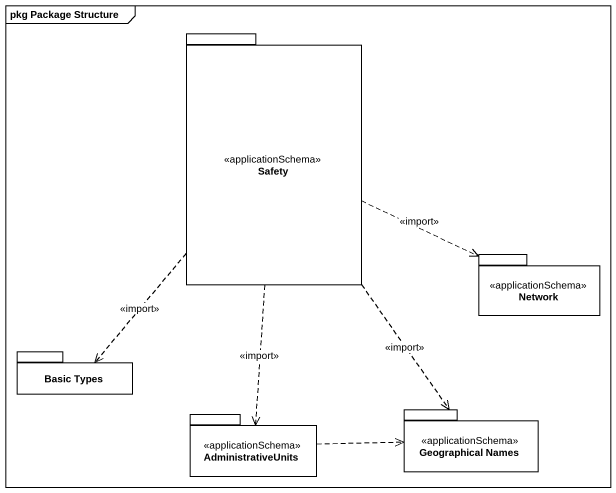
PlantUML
@startuml
mainframe pkg Package Structure
package Safety <<applicationSchema>> {
}
package "Network" as Network_ <<applicationSchema>> {
}
package "Basic Types" as Basic_Types {
}
package AdministrativeUnits <<applicationSchema>> {
}
package "Geographical Names" as Geographical_Names <<applicationSchema>> {
}
Safety .right.> Network_ : <<import>>
Safety ..> Basic_Types : <<import>>
Safety ..> AdministrativeUnits : <<import>>
Safety ..> Geographical_Names : <<import>>
AdministrativeUnits .right.> Geographical_Names
@enduml
